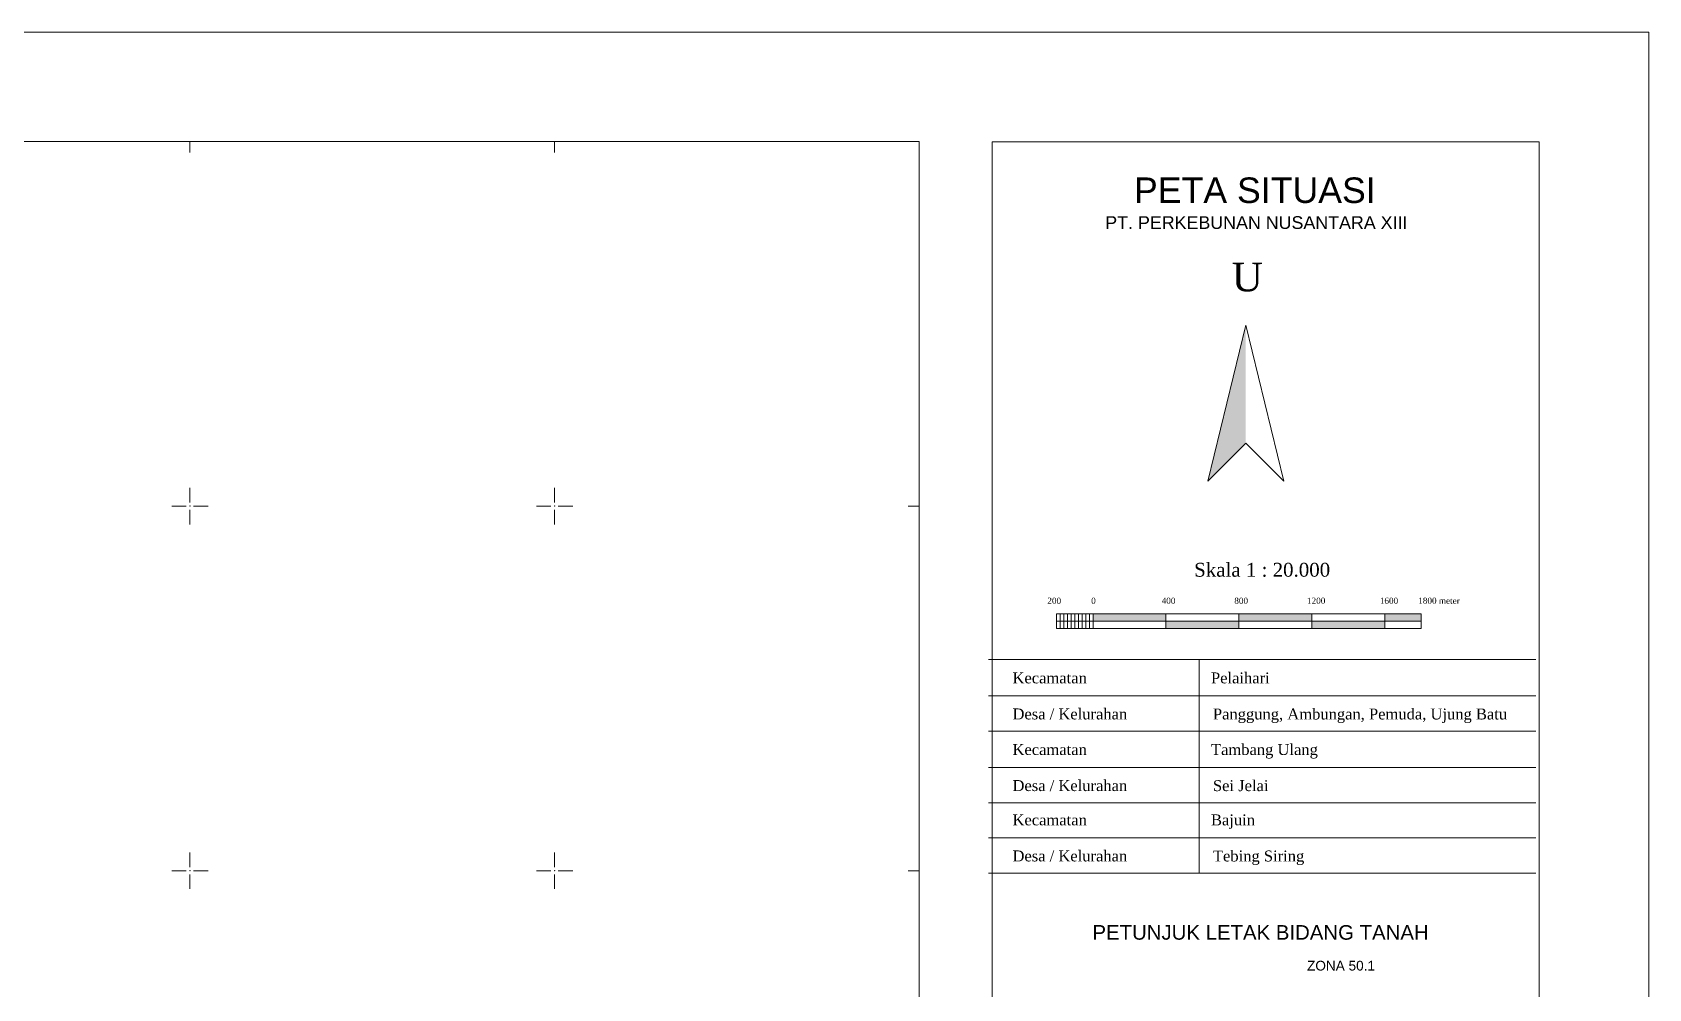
# Model space of a CAD drawing. Header units: inches. Extents: x 110400 to 131000, y 1079400 to 1096600.
# Drawn here: x 122136 to 131000, y 1091353 to 1096600 of the extents above; entities that cross this region are included whole.
import ezdxf
from ezdxf.enums import TextEntityAlignment as Align

# ---------------------------------------------------------------- set-up
doc = ezdxf.new("R2010")
doc.units = ezdxf.units.IN
doc.header["$MEASUREMENT"] = 0
doc.layers.add('110100', color=7, linetype='Continuous')
doc.layers.add('TEXT', color=7, linetype='Continuous')
doc.styles.add('arial', font='arial.ttf')
doc.styles.add('Times New Roman', font='times.ttf')

# ---------------------------------------------------------------- blocks, each defined once
blk = doc.blocks.new('dawwfaa')
at = {"layer": '110100', "lineweight": 13}
blk.add_hatch(color=5, dxfattribs=at).paths.add_polyline_path([(128582.2, 1094137.8), (128790.6, 1094344.7), (128790.6, 1094992.8)])
h = blk.add_hatch(color=5, dxfattribs=at)
h.paths.add_polyline_path([(128352.8, 1093408.7), (127952.8, 1093408.7), (127952.8, 1093368.7), (128352.8, 1093368.7)])
h.paths.add_polyline_path([(128752.8, 1093368.7), (128352.8, 1093368.7), (128352.8, 1093328.7), (128752.8, 1093328.7)])
h.paths.add_polyline_path([(129152.8, 1093408.7), (128752.8, 1093408.7), (128752.8, 1093368.7), (129152.8, 1093368.7)])
h.paths.add_polyline_path([(129552.8, 1093368.7), (129152.8, 1093368.7), (129152.8, 1093328.7), (129552.8, 1093328.7)])
h.paths.add_polyline_path([(129752.8, 1093408.7), (129552.8, 1093408.7), (129552.8, 1093368.7), (129752.8, 1093368.7)])
at = {"layer": '110100', "color": 5, "lineweight": 13}
for p, q in [((123000, 1095940), (123000, 1096000)), ((125000, 1095940), (125000, 1096000)), ((127400.3, 1095999.7), (127400.3, 1080000.2)), ((130400.2, 1080000.2), (130400.2, 1095999.7)), ((128790.6, 1094992.8), (128582.2, 1094137.8)), ((128790.6, 1094992.8), (128999, 1094137.8)), ((128582.2, 1094137.8), (128790.6, 1094344.7)), ((128999, 1094137.8), (128790.6, 1094344.7)), ((123000.2, 1094019.7), (123000.2, 1094099.7)), ((125000.2, 1094019.7), (125000.2, 1094099.7)), ((122900.2, 1093999.7), (122980.2, 1093999.7)), ((123000.2, 1093899.7), (123000.2, 1093979.7)), ((123020.2, 1093999.7), (123100.2, 1093999.7)), ((124900.2, 1093999.7), (124980.2, 1093999.7)), ((125000.2, 1093899.7), (125000.2, 1093979.7)), ((125020.2, 1093999.7), (125100.2, 1093999.7)), ((126940, 1094000), (127000, 1094000)), ((127752.8, 1093408.7), (127752.8, 1093328.7)), ((129752.8, 1093408.7), (127752.8, 1093408.7)), ((127752.8, 1093368.7), (127752.8, 1093368.7)), ((129752.8, 1093368.7), (127752.8, 1093368.7)), ((127752.8, 1093368.7), (129752.8, 1093368.7)), ((127772.8, 1093328.7), (127772.8, 1093408.7)), ((127792.8, 1093328.7), (127792.8, 1093408.7)), ((127812.8, 1093328.7), (127812.8, 1093408.7)), ((127832.8, 1093328.7), (127832.8, 1093408.7)), ((127852.8, 1093328.7), (127852.8, 1093408.7)), ((127872.8, 1093328.7), (127872.8, 1093408.7)), ((127892.8, 1093328.7), (127892.8, 1093408.7)), ((127912.8, 1093328.7), (127912.8, 1093408.7)), ((127932.8, 1093328.7), (127932.8, 1093408.7)), ((127952.8, 1093328.7), (127952.8, 1093408.7)), ((128352.8, 1093328.7), (128352.8, 1093408.7)), ((128752.8, 1093328.7), (128752.8, 1093408.7)), ((129152.8, 1093328.7), (129152.8, 1093408.7)), ((129552.8, 1093328.7), (129552.8, 1093408.7)), ((127752.8, 1093328.7), (129752.8, 1093328.7)), ((123000.2, 1092019.7), (123000.2, 1092099.7)), ((125000.2, 1092019.7), (125000.2, 1092099.7)), ((122900.2, 1091999.7), (122980.2, 1091999.7)), ((123000.2, 1091899.7), (123000.2, 1091979.7)), ((123020.2, 1091999.7), (123100.2, 1091999.7)), ((124900.2, 1091999.7), (124980.2, 1091999.7)), ((125000.2, 1091899.7), (125000.2, 1091979.7)), ((125020.2, 1091999.7), (125100.2, 1091999.7)), ((126940, 1092000), (127000, 1092000))]:
    blk.add_line(p, q, dxfattribs=at)
for points in [[(110400.2, 1096599.7), (131000.2, 1096599.7), (131000.2, 1079399.7), (110400.2, 1079399.7)], [(127000, 1080000), (111000, 1080000), (111000, 1096000), (127000, 1096000)]]:
    blk.add_lwpolyline(points, close=True, dxfattribs=at)
for points in [[(127400.3, 1079999.7), (127400.3, 1095999.7), (130400.3, 1095999.7), (130400.3, 1079999.7)], [(129752.8, 1093328.7), (129752.8, 1093408.7)], [(127380.5, 1093158.8), (130380.5, 1093158.8)], [(127380.5, 1093158.8), (130380.5, 1093158.8)], [(128535.7, 1092765.8), (128535.6, 1093158.8)], [(127380.5, 1092958.8), (130380.5, 1092958.8)], [(127380.5, 1092958.8), (130380.5, 1092958.8)], [(127380.5, 1092765.8), (130380.5, 1092765.8)], [(127380.5, 1092765.8), (130380.5, 1092765.8)], [(127380.5, 1092765.8), (130380.5, 1092765.8)], [(128535.7, 1091986.8), (128535.6, 1092765.8)], [(128535.7, 1092765.8), (130380.5, 1092765.8)], [(128535.7, 1092765.8), (130380.5, 1092765.8)], [(127380.5, 1092565.8), (130380.5, 1092565.8)], [(127380.5, 1092565.8), (130380.5, 1092565.8)], [(127380.5, 1092372.8), (130380.5, 1092372.8)], [(128535.7, 1092372.8), (130380.5, 1092372.8)], [(128535.7, 1092372.8), (130380.5, 1092372.8)], [(127380.5, 1092179.8), (130380.5, 1092179.8)], [(127380.5, 1091986.8), (130380.5, 1091986.8)]]:
    blk.add_lwpolyline(points, dxfattribs=at)
for p in [(123000, 1094000), (125000, 1094000), (125000, 1094000), (123000, 1092000), (125000, 1092000)]:
    blk.add_point(p, dxfattribs=at)
for s, height, style, p in [('PETA SITUASI', 139.996, 'arial', (128177.5, 1095663.3)), ('PT. PERKEBUNAN NUSANTARA XIII', 70, 'arial', (128020.1, 1095520.9)), ('U', 156.8, 'Times New Roman', (128713.4, 1095178.5)), ('Skala 1 : 20.000', 76, 'Times New Roman', (128507.4, 1093613)), ('200', 33.33, 'Times New Roman', (127702.5, 1093464.4)), ('0', 33.3, 'Times New Roman', (127942.9, 1093464.4)), ('400', 33.33, 'Times New Roman', (128329.4, 1093464.4)), ('800', 33.33, 'Times New Roman', (128727.6, 1093464.4)), ('1200', 33.33, 'Times New Roman', (129126.3, 1093464.4)), ('1600', 33.33, 'Times New Roman', (129525.7, 1093464.4)), ('1800 meter', 33.33, 'Times New Roman', (129736.5, 1093464.4)), ('Kecamatan ', 60, 'Times New Roman', (127511.4, 1093027.7)), ('Pelaihari', 60, 'Times New Roman', (128599.8, 1093027.7)), ('Desa / Kelurahan   ', 60, 'Times New Roman', (127511.4, 1092829.9)), ('Panggung, Ambungan, Pemuda, Ujung Batu', 60, 'Times New Roman', (128610.5, 1092829.6)), ('Kecamatan ', 60, 'Times New Roman', (127511.4, 1092634.7)), ('Tambang Ulang', 60, 'Times New Roman', (128599.8, 1092634.7)), ('Desa / Kelurahan   ', 60, 'Times New Roman', (127511.4, 1092436.9)), ('Sei Jelai', 60, 'Times New Roman', (128610.5, 1092436.6)), ('Kecamatan ', 60, 'Times New Roman', (127511.4, 1092248.7)), ('Bajuin', 60, 'Times New Roman', (128599.8, 1092248.7)), ('Desa / Kelurahan   ', 60, 'Times New Roman', (127511.4, 1092050.9)), ('Tebing Siring', 60, 'Times New Roman', (128610.5, 1092050.6)), ('PETUNJUK LETAK BIDANG TANAH', 79.998, 'arial', (127949.6, 1091621.4))]:
    blk.add_text(s, height=height, dxfattribs=dict(at, style=style)).set_placement(p)
at = {"layer": '110100', "color": 5, "lineweight": 13, "style": 'arial'}
blk.add_text('ZONA 50.1', height=53.33, dxfattribs=at).set_placement((129313, 1091478.8), align=Align.MIDDLE_CENTER)

msp = doc.modelspace()

# ---------------------------------------------------------------- block references
at = {"layer": 'TEXT'}
msp.add_blockref('dawwfaa', (0, 0), dxfattribs=at)

doc.saveas('drawing.dxf')
